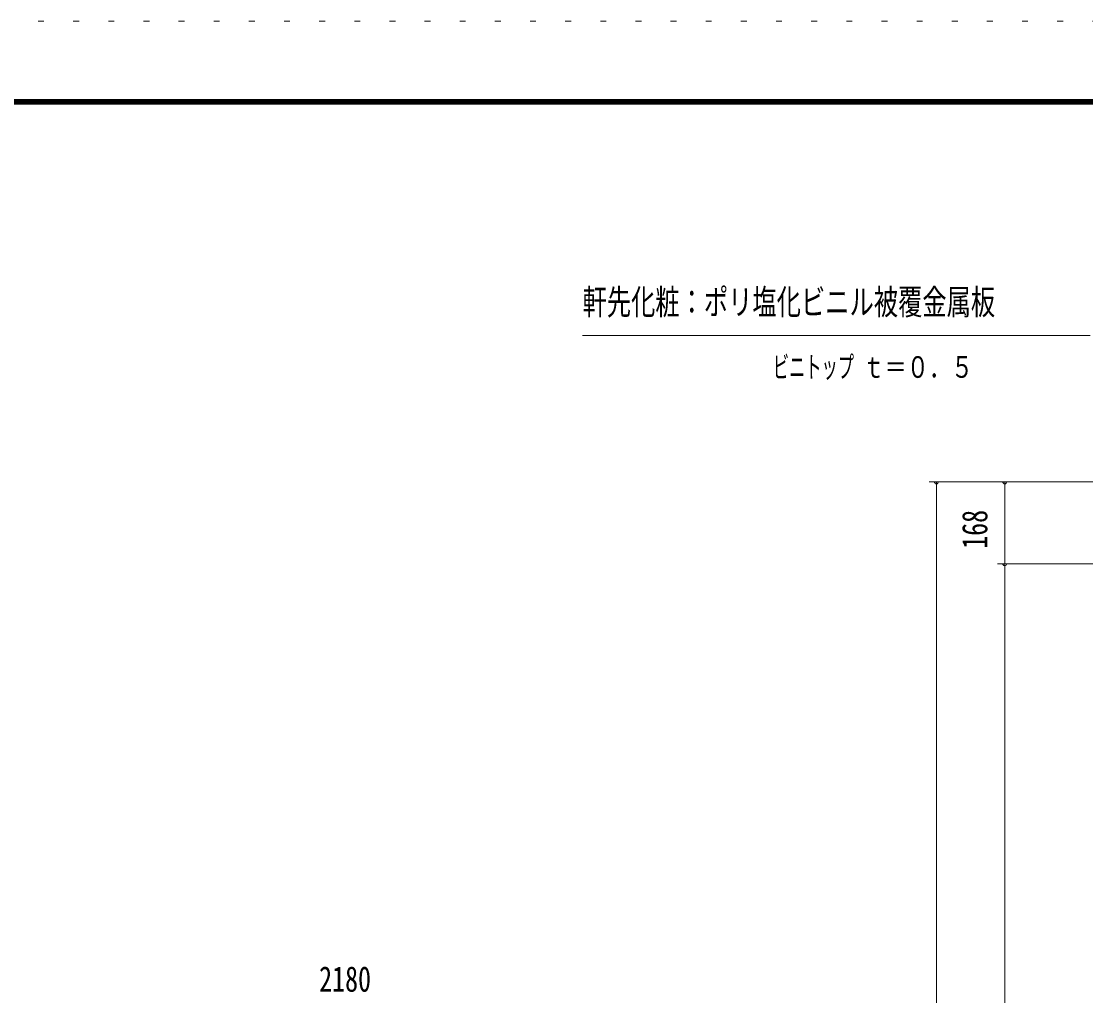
# Model space of a CAD drawing. Units: millimetres, scale not verified. Extents: x -26656 to 26658, y -10500 to 10500.
# Drawn here: x 10372 to 15824, y 5507 to 10500 of the extents above; entities that cross this region are included whole.
import ezdxf
from ezdxf.enums import TextEntityAlignment as Align

# ---------------------------------------------------------------- set-up
doc = ezdxf.new("R2010")
doc.units = ezdxf.units.MM
doc.header["$LTSCALE"] = 60
doc.linetypes.add('USER4', pattern=[3, 0.5, -2.5])
for name, color, linetype, lineweight in [('0-5_1-55DIM', 3, 'Continuous', 18), ('0-A_2-52DIM', 3, 'Continuous', 18), ('0-C_F-F1PAPER', 5, 'Continuous', 18), ('0-D_F-E_J_ADD', 5, 'USER4', 18)]:
    doc.layers.add(name, color=color, linetype=linetype, lineweight=lineweight)
doc.styles.add('ＭＳ ゴシック', font='')
doc.styles.get('ＭＳ ゴシック').set_extended_font_data('MS Gothic')

msp = doc.modelspace()

# ---------------------------------------------------------------- linework, layer by layer
at = {"layer": '0-A_2-52DIM'}
for p, q in [((15846.84, 8889.93), (13246.84, 8889.93)), ((16592.59, 8139.93), (15021.84, 8139.93)), ((15069.34, 8139.93), (15049.34, 8139.93)), ((15059.34, 8139.93), (15059.34, -1050.07)), ((15419.34, 8139.93), (15399.34, 8139.93)), ((15409.34, -655.07), (15409.34, 8139.93)), ((16840.21, 7719.93), (15371.84, 7719.93)), ((15419.34, 7719.93), (15399.34, 7719.93))]:
    msp.add_line(p, q, dxfattribs=at)
for centre in [(15059.34, 8139.93), (15409.34, 8139.93), (15409.34, 7719.93)]:
    msp.add_arc(centre, 10, 180, 0, dxfattribs=at)
at = {"layer": '0-C_F-F1PAPER'}
for p, q in [((-2541.75, 10100), (26158.25, 10100)), ((-2539.25, 10097.5), (26155.75, 10097.5)), ((-2536.75, 10095), (26153.25, 10095)), ((-2534.25, 10092.5), (26150.75, 10092.5)), ((-2531.75, 10090), (26148.25, 10090)), ((-2529.25, 10087.5), (26145.75, 10087.5)), ((-2526.75, 10085), (26143.25, 10085)), ((-2524.25, 10082.5), (26140.75, 10082.5)), ((-2521.75, 10080), (26138.25, 10080)), ((-2519.25, 10077.5), (26135.75, 10077.5)), ((-2516.75, 10075), (26133.25, 10075))]:
    msp.add_line(p, q, dxfattribs=at)
at = {"layer": '0-D_F-E_J_ADD'}
msp.add_line((-3041.75, 10500), (26658.25, 10500), dxfattribs=at)

# ---------------------------------------------------------------- texts
at = {"layer": '0-5_1-55DIM', "color": 7, "style": 'ＭＳ ゴシック', "width": 0.75}
msp.add_text('2180', height=130.2, dxfattribs=at).set_placement((11897.88, 5488.67), align=Align.BOTTOM_LEFT)
at = {"layer": '0-A_2-52DIM', "color": 7, "style": 'ＭＳ ゴシック'}
for s, height, width, p in [('軒先化粧：ポリ塩化ビニル被覆金属板', 130.2, 0.7, (13246.84, 8957.7)), ('ビニトップ ', 110.7, 0.55, (14221.84, 8639.93)), ('ｔ＝０．５', 110.7, 0.75, (14681.11, 8639.93))]:
    msp.add_text(s, height=height, dxfattribs=dict(at, width=width)).set_placement(p, align=Align.BOTTOM_LEFT)
at = {"layer": '0-A_2-52DIM', "color": 7, "style": 'ＭＳ ゴシック', "width": 0.75}
msp.add_text('168', height=130.2, rotation=90, dxfattribs=at).set_placement((15359.34, 7797.07), align=Align.BOTTOM_LEFT)

doc.saveas('drawing.dxf')
